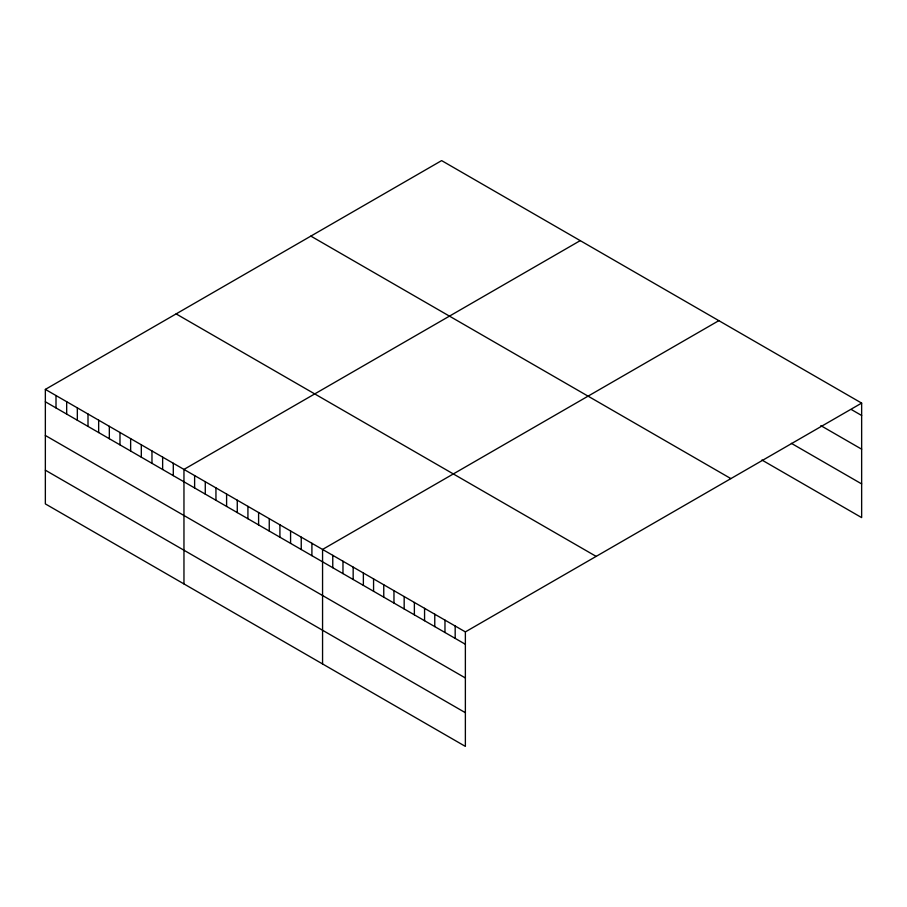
<?xml version="1.0" encoding="UTF-8"?>
<svg xmlns="http://www.w3.org/2000/svg" width="907" height="907" viewBox="0 0 907 907"><rect width="100%" height="100%" fill="white"/><g stroke="black" fill="none" stroke-linecap="round" stroke-linejoin="round"><path stroke-width="1.36" d="M45.35 389.398L465.37 631.896L465.37 746.393L45.35 503.895L45.35 389.398L441.63 160.607L861.65 403.105L861.65 517.602L761.914 460.019M580.231 240.627L183.962 469.418L183.962 583.927M718.843 320.647L322.563 549.438L322.563 663.947M465.37 631.896L861.65 403.105M851.446 409.59L861.65 415.485M820.846 425.632L861.65 449.18M791.38 443.342L861.65 483.907M310.852 236.103L730.883 478.601M176.117 313.89L596.148 556.388M45.35 401.778L465.37 644.276M45.35 435.473L465.37 677.971M45.35 470.2L465.37 712.698M455.178 626L455.178 638.381M444.974 620.116L444.974 632.496M434.77 614.22L434.77 626.601M424.567 608.336L424.567 620.717M414.374 602.441L414.374 614.821M404.171 596.557L404.171 608.937M393.967 590.661L393.967 603.042M383.763 584.777L383.763 597.157M373.571 578.893L373.571 591.273M363.367 572.997L363.367 585.378M353.163 567.113L353.163 579.494M342.971 561.218L342.971 573.598M332.767 555.333L332.767 567.714M311.906 543.282L311.906 555.662M301.237 537.125L301.237 549.506M290.58 530.969L290.58 543.35M279.912 524.813L279.912 537.193M269.254 518.668L269.254 531.048M258.597 512.512L258.597 524.892M247.928 506.355L247.928 518.736M237.271 500.199L237.271 512.58M226.603 494.043L226.603 506.423M215.945 487.887L215.945 500.267M205.277 481.73L205.277 494.111M194.62 475.574L194.62 487.955M173.294 463.262L173.294 475.642M162.636 457.105L162.636 469.486M151.968 450.949L151.968 463.33M141.311 444.793L141.311 457.173M130.642 438.637L130.642 451.017M119.985 432.48L119.985 444.861M109.328 426.324L109.328 438.705M98.659 420.168L98.659 432.548M88.002 414.011L88.002 426.392M77.333 407.855L77.333 420.236M66.676 401.699L66.676 414.08M56.007 395.543L56.007 407.923"/></g></svg>
